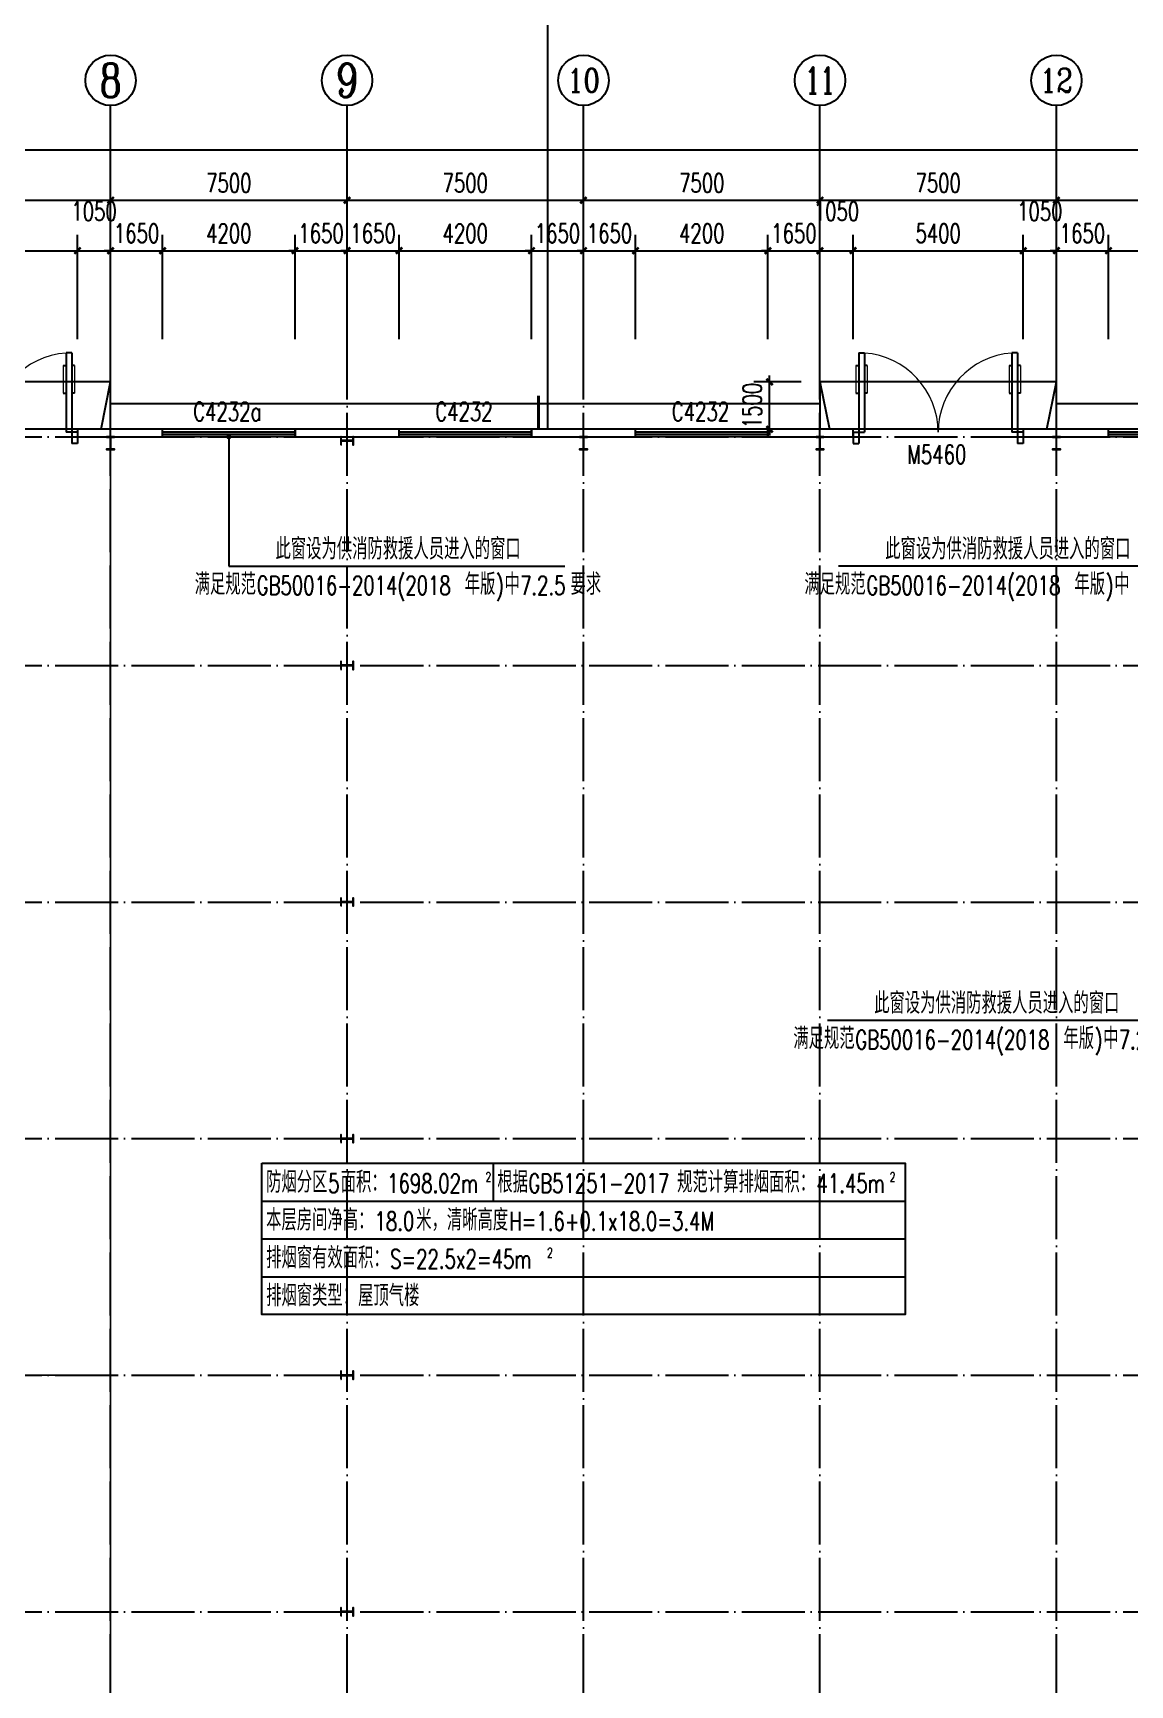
# Model space of a CAD drawing. Extents: x 14095202 to 14511487, y -1430609 to -90420.
# Drawn here: x 14452127 to 14486920, y -247791 to -195420 of the extents above; entities that cross this region are included whole.
import ezdxf
from ezdxf.enums import TextEntityAlignment as Align

# ---------------------------------------------------------------- set-up
doc = ezdxf.new("R2010")
doc.units = 0
doc.header["$LTSCALE"] = 1000
doc.header["$MEASUREMENT"] = 0
doc.linetypes.add('DASH', pattern=[0.35, 0.25, -0.1])
doc.linetypes.add('DOTE', pattern=[2.42, 2, -0.2, 0.02, -0.2])
for name, color, linetype in [('AXIS', 3, 'Continuous'), ('AXIS_TEXT', 7, 'Continuous'), ('COLUMN', 2, 'Continuous'), ('DIM_IDEN', 3, 'Continuous'), ('DIM_LEAD', 3, 'Continuous'), ('DOTE', 1, 'DOTE'), ('PUB_DIM', 3, 'Continuous'), ('PUB_TEXT', 7, 'Continuous'), ('WALL-PARAPET', 6, 'Continuous'), ('WINDOW', 4, 'Continuous'), ('WINDOW_TEXT', 7, 'Continuous')]:
    doc.layers.add(name, color=color, linetype=linetype)
doc.styles.add('_TCH_AXIS', font='COMPLEX', dxfattribs={"bigfont": 'GBCBIG'})
doc.styles.add('_TCH_DIM', font='SIMPLEX', dxfattribs={"bigfont": 'GBCBIG'})
doc.styles.add('_TCH_DIM_T3', font='SIMPLEX', dxfattribs={"width": 0.705882, "bigfont": 'GBCBIG'})
doc.styles.add('_TCH_WINDOW', font='SIMPLEX', dxfattribs={"height": 3.5, "bigfont": 'GBCBIG'})
doc.styles.add('COMPLEX', font='COMPLEX')
doc.dimstyles.new('_TCH_ARCH&&200', dxfattribs={"dimtxt": 595, "dimasz": 200, "dimexe": 500, "dimexo": 600, "dimgap": 252.5, "dimtad": 1, "dimdec": 0, "dimzin": 0, "dimdsep": 46, "dimtxsty": '_TCH_DIM_T3', "dimblk": 'ARCHTICK', "dimcen": 0.09, "dimclrt": 7, "dimazin": 2, "dimtfac": 1, "dimtdec": 0, "dimtix": 1, "dimtmove": 2, "dimatfit": 3, "dimfxl": 0, "dimtolj": 1, "dimtzin": 0, "dimarcsym": 0})

# ---------------------------------------------------------------- blocks, each defined once
blk = doc.blocks.new('A$C797E1D2B')
at = {"layer": 'COLUMN'}
h = blk.add_hatch(color=256, dxfattribs=at)
h.paths.add_polyline_path([(125, 400), (250, 400), (250, 388), (130, 388), (130, 200), (125, 200)])
h.paths.add_polyline_path([(0, 400), (125, 400), (125, 200), (120, 200), (120, 388), (0, 388)])
h.paths.add_polyline_path([(0, 12), (120, 12), (120, 200), (125, 200), (125, 0), (0, 0)])
h.paths.add_polyline_path([(125, 200), (130, 200), (130, 12), (250, 12), (250, 0), (125, 0)])
blk.add_lwpolyline([(250, 0), (250, 12), (130, 12), (130, 388), (250, 388), (250, 400), (0, 400), (0, 388), (120, 388), (120, 12), (0, 12), (0, 0)], close=True, dxfattribs=at)
blk = doc.blocks.new('_AXISO')
blk.add_circle((0, 0), 0.5)
at = {"layer": 'AXIS_TEXT', "style": 'COMPLEX', "width": 1.041667}
blk.add_attdef('A', text='', height=0.56, dxfattribs=at).set_placement((-0.25, -0.28), (0.25, -0.28), align=Align.FIT)
blk = doc.blocks.new('_ArchTick')
at = {"color": 0, "linetype": 'ByBlock', "const_width": 0.4}
blk.add_lwpolyline([(-0.5, -0.5), (0.5, 0.5)], dxfattribs=at)
blk = doc.blocks.new('*D98')
at = {"layer": 'AXIS', "color": 0, "lineweight": -2}
for p, q in [((14401847, -205120), (14401847, -198620)), ((14492327, -205120), (14492327, -198620)), ((14401847, -199120), (14492327, -199120))]:
    blk.add_line(p, q, dxfattribs=at)
at = {"layer": 'Defpoints', "color": 0}
for p in [(14492327, -199120), (14401847, -205720), (14492327, -205720)]:
    blk.add_point(p, dxfattribs=at)
at = {"layer": 'AXIS', "color": 0, "lineweight": -2, "xscale": 200, "yscale": 200, "zscale": 200, "rotation": 180}
blk.add_blockref('_ArchTick', (14401847, -199120), dxfattribs=at)
at = {"layer": 'AXIS', "color": 0, "lineweight": -2, "xscale": 200, "yscale": 200, "zscale": 200}
blk.add_blockref('_ArchTick', (14492327, -199120), dxfattribs=at)
at = {"layer": 'AXIS', "color": 7, "insert": (14447087, -198570), "char_height": 595, "attachment_point": 5, "style": '_TCH_DIM_T3'}
blk.add_mtext('\\A1;90480', dxfattribs=at)
blk = doc.blocks.new('*D108')
at = {"layer": 'AXIS', "color": 0, "lineweight": -2}
for p, q in [((14447087, -205120), (14447087, -200220)), ((14454587, -205120), (14454587, -200220)), ((14447087, -200720), (14454587, -200720))]:
    blk.add_line(p, q, dxfattribs=at)
at = {"layer": 'Defpoints', "color": 0}
for p in [(14454587, -200720), (14447087, -205720), (14454587, -205720)]:
    blk.add_point(p, dxfattribs=at)
at = {"layer": 'AXIS', "color": 0, "lineweight": -2, "xscale": 200, "yscale": 200, "zscale": 200, "rotation": 180}
blk.add_blockref('_ArchTick', (14447087, -200720), dxfattribs=at)
at = {"layer": 'AXIS', "color": 0, "lineweight": -2, "xscale": 200, "yscale": 200, "zscale": 200}
blk.add_blockref('_ArchTick', (14454587, -200720), dxfattribs=at)
at = {"layer": 'AXIS', "color": 7, "insert": (14450837, -200170), "char_height": 595, "attachment_point": 5, "style": '_TCH_DIM_T3'}
blk.add_mtext('\\A1;7500', dxfattribs=at)
blk = doc.blocks.new('*D109')
at = {"layer": 'AXIS', "color": 0, "lineweight": -2}
for p, q in [((14454587, -205120), (14454587, -200220)), ((14462087, -205120), (14462087, -200220)), ((14454587, -200720), (14462087, -200720))]:
    blk.add_line(p, q, dxfattribs=at)
at = {"layer": 'Defpoints', "color": 0}
for p in [(14462087, -200720), (14454587, -205720), (14462087, -205720)]:
    blk.add_point(p, dxfattribs=at)
at = {"layer": 'AXIS', "color": 0, "lineweight": -2, "xscale": 200, "yscale": 200, "zscale": 200, "rotation": 180}
blk.add_blockref('_ArchTick', (14454587, -200720), dxfattribs=at)
at = {"layer": 'AXIS', "color": 0, "lineweight": -2, "xscale": 200, "yscale": 200, "zscale": 200}
blk.add_blockref('_ArchTick', (14462087, -200720), dxfattribs=at)
at = {"layer": 'AXIS', "color": 7, "insert": (14458337, -200170), "char_height": 595, "attachment_point": 5, "style": '_TCH_DIM_T3'}
blk.add_mtext('\\A1;7500', dxfattribs=at)
blk = doc.blocks.new('*D110')
at = {"layer": 'AXIS', "color": 0, "lineweight": -2}
for p, q in [((14462087, -205120), (14462087, -200220)), ((14469587, -205120), (14469587, -200220)), ((14462087, -200720), (14469587, -200720))]:
    blk.add_line(p, q, dxfattribs=at)
at = {"layer": 'Defpoints', "color": 0}
for p in [(14469587, -200720), (14462087, -205720), (14469587, -205720)]:
    blk.add_point(p, dxfattribs=at)
at = {"layer": 'AXIS', "color": 0, "lineweight": -2, "xscale": 200, "yscale": 200, "zscale": 200, "rotation": 180}
blk.add_blockref('_ArchTick', (14462087, -200720), dxfattribs=at)
at = {"layer": 'AXIS', "color": 0, "lineweight": -2, "xscale": 200, "yscale": 200, "zscale": 200}
blk.add_blockref('_ArchTick', (14469587, -200720), dxfattribs=at)
at = {"layer": 'AXIS', "color": 7, "insert": (14465837, -200170), "char_height": 595, "attachment_point": 5, "style": '_TCH_DIM_T3'}
blk.add_mtext('\\A1;7500', dxfattribs=at)
blk = doc.blocks.new('*D111')
at = {"layer": 'AXIS', "color": 0, "lineweight": -2}
for p, q in [((14469587, -205120), (14469587, -200220)), ((14477087, -205120), (14477087, -200220)), ((14469587, -200720), (14477087, -200720))]:
    blk.add_line(p, q, dxfattribs=at)
at = {"layer": 'Defpoints', "color": 0}
for p in [(14477087, -200720), (14469587, -205720), (14477087, -205720)]:
    blk.add_point(p, dxfattribs=at)
at = {"layer": 'AXIS', "color": 0, "lineweight": -2, "xscale": 200, "yscale": 200, "zscale": 200, "rotation": 180}
blk.add_blockref('_ArchTick', (14469587, -200720), dxfattribs=at)
at = {"layer": 'AXIS', "color": 0, "lineweight": -2, "xscale": 200, "yscale": 200, "zscale": 200}
blk.add_blockref('_ArchTick', (14477087, -200720), dxfattribs=at)
at = {"layer": 'AXIS', "color": 7, "insert": (14473337, -200170), "char_height": 595, "attachment_point": 5, "style": '_TCH_DIM_T3'}
blk.add_mtext('\\A1;7500', dxfattribs=at)
blk = doc.blocks.new('*D112')
at = {"layer": 'AXIS', "color": 0, "lineweight": -2}
for p, q in [((14477087, -205120), (14477087, -200220)), ((14484587, -205120), (14484587, -200220)), ((14477087, -200720), (14484587, -200720))]:
    blk.add_line(p, q, dxfattribs=at)
at = {"layer": 'Defpoints', "color": 0}
for p in [(14484587, -200720), (14477087, -205720), (14484587, -205720)]:
    blk.add_point(p, dxfattribs=at)
at = {"layer": 'AXIS', "color": 0, "lineweight": -2, "xscale": 200, "yscale": 200, "zscale": 200, "rotation": 180}
blk.add_blockref('_ArchTick', (14477087, -200720), dxfattribs=at)
at = {"layer": 'AXIS', "color": 0, "lineweight": -2, "xscale": 200, "yscale": 200, "zscale": 200}
blk.add_blockref('_ArchTick', (14484587, -200720), dxfattribs=at)
at = {"layer": 'AXIS', "color": 7, "insert": (14480837, -200170), "char_height": 595, "attachment_point": 5, "style": '_TCH_DIM_T3'}
blk.add_mtext('\\A1;7500', dxfattribs=at)
blk = doc.blocks.new('*D113')
at = {"layer": 'AXIS', "color": 0, "lineweight": -2}
for p, q in [((14484587, -205120), (14484587, -200220)), ((14492087, -205120), (14492087, -200220)), ((14484587, -200720), (14492087, -200720))]:
    blk.add_line(p, q, dxfattribs=at)
at = {"layer": 'Defpoints', "color": 0}
for p in [(14492087, -200720), (14484587, -205720), (14492087, -205720)]:
    blk.add_point(p, dxfattribs=at)
at = {"layer": 'AXIS', "color": 0, "lineweight": -2, "xscale": 200, "yscale": 200, "zscale": 200, "rotation": 180}
blk.add_blockref('_ArchTick', (14484587, -200720), dxfattribs=at)
at = {"layer": 'AXIS', "color": 0, "lineweight": -2, "xscale": 200, "yscale": 200, "zscale": 200}
blk.add_blockref('_ArchTick', (14492087, -200720), dxfattribs=at)
at = {"layer": 'AXIS', "color": 7, "insert": (14488337, -200170), "char_height": 595, "attachment_point": 5, "style": '_TCH_DIM_T3'}
blk.add_mtext('\\A1;7500', dxfattribs=at)
blk = doc.blocks.new('$DorLib2D$00000011')
at = {"lineweight": 13}
for p, q in [((-0.4833, 0.3962), (-0.4833, 0.2346)), ((-0.4167, 0.3962), (-0.4167, 0.2346)), ((0.4167, 0.3962), (0.4167, 0.2346)), ((0.4833, 0.3962), (0.4833, 0.2346))]:
    blk.add_line(p, q, dxfattribs=at)
for p, q in [((-0.4833, 0.3962), (-0.4667, 0.3962)), ((-0.4667, 0.4709), (-0.4667, -0.0625)), ((-0.4667, 0.4709), (-0.4333, 0.4709)), ((-0.4333, 0.4709), (-0.4333, 0.0042)), ((-0.4167, 0.3962), (-0.4333, 0.3962)), ((0.4167, 0.3962), (0.4333, 0.3962)), ((0.4333, 0.4709), (0.4333, 0.0042)), ((0.4667, 0.4709), (0.4333, 0.4709)), ((0.4667, 0.4709), (0.4667, -0.0625)), ((0.4833, 0.3962), (0.4667, 0.3962)), ((-0.4833, 0.2346), (-0.4667, 0.2346)), ((-0.4167, 0.2346), (-0.4333, 0.2346)), ((0.4167, 0.2346), (0.4333, 0.2346)), ((0.4833, 0.2346), (0.4667, 0.2346)), ((-0.5, 0.0042), (-0.4333, 0.0042)), ((-0.5, 0.0042), (-0.5, -0.0625)), ((0.5, 0.0042), (0.4333, 0.0042)), ((0.5, 0.0042), (0.5, -0.0625)), ((-0.5, -0.0625), (-0.4667, -0.0625)), ((0.5, -0.0625), (0.4667, -0.0625))]:
    blk.add_line(p, q)
for centre, start, end in [((-0.4667, 0.0042), 0, 85.90396), ((0.4667, 0.0042), 94.09604, 180)]:
    blk.add_arc(centre, 0.4667, start, end, dxfattribs=at)
blk = doc.blocks.new('$TCHSYS$WIN2D')
for p, q in [((-0.5, 0.5), (0.5, 0.5)), ((-0.5, 0.5), (-0.5, -0.5)), ((0.5, 0.5), (0.5, -0.5)), ((0.5, 0.167), (-0.5, 0.167)), ((0.5, -0.167), (-0.5, -0.167)), ((-0.5, -0.5), (0.5, -0.5))]:
    blk.add_line(p, q)
blk = doc.blocks.new('*D436')
at = {"layer": 'Defpoints', "color": 0}
for p in [(14475487, -206480), (14477087, -206480), (14477087, -207980)]:
    blk.add_point(p, dxfattribs=at)
at = {"layer": 'PUB_DIM', "color": 0, "lineweight": -2}
for p, q in [((14475487, -206480), (14475487, -206280)), ((14476487, -206480), (14474987, -206480)), ((14475487, -207980), (14475487, -206480)), ((14476487, -207980), (14474987, -207980)), ((14475487, -207980), (14475487, -208180))]:
    blk.add_line(p, q, dxfattribs=at)
at = {"layer": 'PUB_DIM', "color": 0, "lineweight": -2, "xscale": 200, "yscale": 200, "zscale": 200}
for p, rotation in [((14475487, -206480), 270), ((14475487, -207980), 90)]:
    blk.add_blockref('_ArchTick', p, dxfattribs=dict(at, rotation=rotation))
at = {"layer": 'PUB_DIM', "color": 7, "insert": (14474937, -207230), "char_height": 595, "attachment_point": 5, "rotation": 90, "style": '_TCH_DIM_T3'}
blk.add_mtext('\\A1;1500', dxfattribs=at)
blk = doc.blocks.new('*D840')
at = {"layer": 'Defpoints', "color": 0}
for p in [(14453537, -202320), (14448137, -205720), (14453537, -205720)]:
    blk.add_point(p, dxfattribs=at)
at = {"layer": 'PUB_DIM', "color": 0, "lineweight": -2}
for p, q in [((14448137, -205120), (14448137, -201820)), ((14453537, -205120), (14453537, -201820)), ((14448137, -202320), (14453537, -202320))]:
    blk.add_line(p, q, dxfattribs=at)
at = {"layer": 'PUB_DIM', "color": 0, "lineweight": -2, "xscale": 200, "yscale": 200, "zscale": 200, "rotation": 180}
blk.add_blockref('_ArchTick', (14448137, -202320), dxfattribs=at)
at = {"layer": 'PUB_DIM', "color": 0, "lineweight": -2, "xscale": 200, "yscale": 200, "zscale": 200}
blk.add_blockref('_ArchTick', (14453537, -202320), dxfattribs=at)
at = {"layer": 'PUB_DIM', "color": 7, "insert": (14450837, -201770), "char_height": 595, "attachment_point": 5, "style": '_TCH_DIM_T3'}
blk.add_mtext('\\A1;5400', dxfattribs=at)
blk = doc.blocks.new('*D841')
at = {"layer": 'Defpoints', "color": 0}
for p in [(14454587, -202320), (14453537, -205720), (14454587, -205720)]:
    blk.add_point(p, dxfattribs=at)
at = {"layer": 'PUB_DIM', "color": 0, "lineweight": -2}
for p, q in [((14453537, -205120), (14453537, -201820)), ((14454587, -205120), (14454587, -201820)), ((14453537, -202320), (14454587, -202320))]:
    blk.add_line(p, q, dxfattribs=at)
at = {"layer": 'PUB_DIM', "color": 0, "lineweight": -2, "xscale": 200, "yscale": 200, "zscale": 200, "rotation": 180}
blk.add_blockref('_ArchTick', (14453537, -202320), dxfattribs=at)
at = {"layer": 'PUB_DIM', "color": 0, "lineweight": -2, "xscale": 200, "yscale": 200, "zscale": 200}
blk.add_blockref('_ArchTick', (14454587, -202320), dxfattribs=at)
at = {"layer": 'PUB_DIM', "color": 7, "insert": (14454062, -201070), "char_height": 595, "attachment_point": 5, "style": '_TCH_DIM_T3'}
blk.add_mtext('\\A1;1050', dxfattribs=at)
blk = doc.blocks.new('*D842')
at = {"layer": 'Defpoints', "color": 0}
for p in [(14456237, -202320), (14454587, -205720), (14456237, -205720)]:
    blk.add_point(p, dxfattribs=at)
at = {"layer": 'PUB_DIM', "color": 0, "lineweight": -2}
for p, q in [((14454587, -205120), (14454587, -201820)), ((14456237, -205120), (14456237, -201820)), ((14454587, -202320), (14454387, -202320)), ((14454587, -202320), (14456237, -202320)), ((14456237, -202320), (14456437, -202320))]:
    blk.add_line(p, q, dxfattribs=at)
at = {"layer": 'PUB_DIM', "color": 0, "lineweight": -2, "xscale": 200, "yscale": 200, "zscale": 200}
blk.add_blockref('_ArchTick', (14454587, -202320), dxfattribs=at)
at = {"layer": 'PUB_DIM', "color": 0, "lineweight": -2, "xscale": 200, "yscale": 200, "zscale": 200, "rotation": 180}
blk.add_blockref('_ArchTick', (14456237, -202320), dxfattribs=at)
at = {"layer": 'PUB_DIM', "color": 7, "insert": (14455412, -201770), "char_height": 595, "attachment_point": 5, "style": '_TCH_DIM_T3'}
blk.add_mtext('\\A1;1650', dxfattribs=at)
blk = doc.blocks.new('*D843')
at = {"layer": 'Defpoints', "color": 0}
for p in [(14460437, -202320), (14456237, -205720), (14460437, -205720)]:
    blk.add_point(p, dxfattribs=at)
at = {"layer": 'PUB_DIM', "color": 0, "lineweight": -2}
for p, q in [((14456237, -205120), (14456237, -201820)), ((14460437, -205120), (14460437, -201820)), ((14456237, -202320), (14460437, -202320))]:
    blk.add_line(p, q, dxfattribs=at)
at = {"layer": 'PUB_DIM', "color": 0, "lineweight": -2, "xscale": 200, "yscale": 200, "zscale": 200, "rotation": 180}
blk.add_blockref('_ArchTick', (14456237, -202320), dxfattribs=at)
at = {"layer": 'PUB_DIM', "color": 0, "lineweight": -2, "xscale": 200, "yscale": 200, "zscale": 200}
blk.add_blockref('_ArchTick', (14460437, -202320), dxfattribs=at)
at = {"layer": 'PUB_DIM', "color": 7, "insert": (14458337, -201770), "char_height": 595, "attachment_point": 5, "style": '_TCH_DIM_T3'}
blk.add_mtext('\\A1;4200', dxfattribs=at)
blk = doc.blocks.new('*D844')
at = {"layer": 'Defpoints', "color": 0}
for p in [(14462087, -202320), (14460437, -205720), (14462087, -205720)]:
    blk.add_point(p, dxfattribs=at)
at = {"layer": 'PUB_DIM', "color": 0, "lineweight": -2}
for p, q in [((14460437, -205120), (14460437, -201820)), ((14462087, -205120), (14462087, -201820)), ((14460437, -202320), (14460237, -202320)), ((14460437, -202320), (14462087, -202320)), ((14462087, -202320), (14462287, -202320))]:
    blk.add_line(p, q, dxfattribs=at)
at = {"layer": 'PUB_DIM', "color": 0, "lineweight": -2, "xscale": 200, "yscale": 200, "zscale": 200}
blk.add_blockref('_ArchTick', (14460437, -202320), dxfattribs=at)
at = {"layer": 'PUB_DIM', "color": 0, "lineweight": -2, "xscale": 200, "yscale": 200, "zscale": 200, "rotation": 180}
blk.add_blockref('_ArchTick', (14462087, -202320), dxfattribs=at)
at = {"layer": 'PUB_DIM', "color": 7, "insert": (14461262, -201770), "char_height": 595, "attachment_point": 5, "style": '_TCH_DIM_T3'}
blk.add_mtext('\\A1;1650', dxfattribs=at)
blk = doc.blocks.new('*D845')
at = {"layer": 'Defpoints', "color": 0}
for p in [(14463737, -202320), (14462087, -205720), (14463737, -205720)]:
    blk.add_point(p, dxfattribs=at)
at = {"layer": 'PUB_DIM', "color": 0, "lineweight": -2}
for p, q in [((14462087, -205120), (14462087, -201820)), ((14463737, -205120), (14463737, -201820)), ((14462087, -202320), (14461887, -202320)), ((14462087, -202320), (14463737, -202320)), ((14463737, -202320), (14463937, -202320))]:
    blk.add_line(p, q, dxfattribs=at)
at = {"layer": 'PUB_DIM', "color": 0, "lineweight": -2, "xscale": 200, "yscale": 200, "zscale": 200}
blk.add_blockref('_ArchTick', (14462087, -202320), dxfattribs=at)
at = {"layer": 'PUB_DIM', "color": 0, "lineweight": -2, "xscale": 200, "yscale": 200, "zscale": 200, "rotation": 180}
blk.add_blockref('_ArchTick', (14463737, -202320), dxfattribs=at)
at = {"layer": 'PUB_DIM', "color": 7, "insert": (14462912, -201770), "char_height": 595, "attachment_point": 5, "style": '_TCH_DIM_T3'}
blk.add_mtext('\\A1;1650', dxfattribs=at)
blk = doc.blocks.new('*D846')
at = {"layer": 'Defpoints', "color": 0}
for p in [(14467937, -202320), (14463737, -205720), (14467937, -205720)]:
    blk.add_point(p, dxfattribs=at)
at = {"layer": 'PUB_DIM', "color": 0, "lineweight": -2}
for p, q in [((14463737, -205120), (14463737, -201820)), ((14467937, -205120), (14467937, -201820)), ((14463737, -202320), (14467937, -202320))]:
    blk.add_line(p, q, dxfattribs=at)
at = {"layer": 'PUB_DIM', "color": 0, "lineweight": -2, "xscale": 200, "yscale": 200, "zscale": 200, "rotation": 180}
blk.add_blockref('_ArchTick', (14463737, -202320), dxfattribs=at)
at = {"layer": 'PUB_DIM', "color": 0, "lineweight": -2, "xscale": 200, "yscale": 200, "zscale": 200}
blk.add_blockref('_ArchTick', (14467937, -202320), dxfattribs=at)
at = {"layer": 'PUB_DIM', "color": 7, "insert": (14465837, -201770), "char_height": 595, "attachment_point": 5, "style": '_TCH_DIM_T3'}
blk.add_mtext('\\A1;4200', dxfattribs=at)
blk = doc.blocks.new('*D847')
at = {"layer": 'Defpoints', "color": 0}
for p in [(14469587, -202320), (14467937, -205720), (14469587, -205720)]:
    blk.add_point(p, dxfattribs=at)
at = {"layer": 'PUB_DIM', "color": 0, "lineweight": -2}
for p, q in [((14467937, -205120), (14467937, -201820)), ((14469587, -205120), (14469587, -201820)), ((14467937, -202320), (14467737, -202320)), ((14467937, -202320), (14469587, -202320)), ((14469587, -202320), (14469787, -202320))]:
    blk.add_line(p, q, dxfattribs=at)
at = {"layer": 'PUB_DIM', "color": 0, "lineweight": -2, "xscale": 200, "yscale": 200, "zscale": 200}
blk.add_blockref('_ArchTick', (14467937, -202320), dxfattribs=at)
at = {"layer": 'PUB_DIM', "color": 0, "lineweight": -2, "xscale": 200, "yscale": 200, "zscale": 200, "rotation": 180}
blk.add_blockref('_ArchTick', (14469587, -202320), dxfattribs=at)
at = {"layer": 'PUB_DIM', "color": 7, "insert": (14468762, -201770), "char_height": 595, "attachment_point": 5, "style": '_TCH_DIM_T3'}
blk.add_mtext('\\A1;1650', dxfattribs=at)
blk = doc.blocks.new('*D848')
at = {"layer": 'Defpoints', "color": 0}
for p in [(14471237, -202320), (14469587, -205720), (14471237, -205720)]:
    blk.add_point(p, dxfattribs=at)
at = {"layer": 'PUB_DIM', "color": 0, "lineweight": -2}
for p, q in [((14469587, -205120), (14469587, -201820)), ((14471237, -205120), (14471237, -201820)), ((14469587, -202320), (14469387, -202320)), ((14469587, -202320), (14471237, -202320)), ((14471237, -202320), (14471437, -202320))]:
    blk.add_line(p, q, dxfattribs=at)
at = {"layer": 'PUB_DIM', "color": 0, "lineweight": -2, "xscale": 200, "yscale": 200, "zscale": 200}
blk.add_blockref('_ArchTick', (14469587, -202320), dxfattribs=at)
at = {"layer": 'PUB_DIM', "color": 0, "lineweight": -2, "xscale": 200, "yscale": 200, "zscale": 200, "rotation": 180}
blk.add_blockref('_ArchTick', (14471237, -202320), dxfattribs=at)
at = {"layer": 'PUB_DIM', "color": 7, "insert": (14470412, -201770), "char_height": 595, "attachment_point": 5, "style": '_TCH_DIM_T3'}
blk.add_mtext('\\A1;1650', dxfattribs=at)
blk = doc.blocks.new('*D849')
at = {"layer": 'Defpoints', "color": 0}
for p in [(14475437, -202320), (14471237, -205720), (14475437, -205720)]:
    blk.add_point(p, dxfattribs=at)
at = {"layer": 'PUB_DIM', "color": 0, "lineweight": -2}
for p, q in [((14471237, -205120), (14471237, -201820)), ((14475437, -205120), (14475437, -201820)), ((14471237, -202320), (14475437, -202320))]:
    blk.add_line(p, q, dxfattribs=at)
at = {"layer": 'PUB_DIM', "color": 0, "lineweight": -2, "xscale": 200, "yscale": 200, "zscale": 200, "rotation": 180}
blk.add_blockref('_ArchTick', (14471237, -202320), dxfattribs=at)
at = {"layer": 'PUB_DIM', "color": 0, "lineweight": -2, "xscale": 200, "yscale": 200, "zscale": 200}
blk.add_blockref('_ArchTick', (14475437, -202320), dxfattribs=at)
at = {"layer": 'PUB_DIM', "color": 7, "insert": (14473337, -201770), "char_height": 595, "attachment_point": 5, "style": '_TCH_DIM_T3'}
blk.add_mtext('\\A1;4200', dxfattribs=at)
blk = doc.blocks.new('*D850')
at = {"layer": 'Defpoints', "color": 0}
for p in [(14477087, -202320), (14475437, -205720), (14477087, -205720)]:
    blk.add_point(p, dxfattribs=at)
at = {"layer": 'PUB_DIM', "color": 0, "lineweight": -2}
for p, q in [((14475437, -205120), (14475437, -201820)), ((14477087, -205120), (14477087, -201820)), ((14475437, -202320), (14475237, -202320)), ((14475437, -202320), (14477087, -202320)), ((14477087, -202320), (14477287, -202320))]:
    blk.add_line(p, q, dxfattribs=at)
at = {"layer": 'PUB_DIM', "color": 0, "lineweight": -2, "xscale": 200, "yscale": 200, "zscale": 200}
blk.add_blockref('_ArchTick', (14475437, -202320), dxfattribs=at)
at = {"layer": 'PUB_DIM', "color": 0, "lineweight": -2, "xscale": 200, "yscale": 200, "zscale": 200, "rotation": 180}
blk.add_blockref('_ArchTick', (14477087, -202320), dxfattribs=at)
at = {"layer": 'PUB_DIM', "color": 7, "insert": (14476262, -201770), "char_height": 595, "attachment_point": 5, "style": '_TCH_DIM_T3'}
blk.add_mtext('\\A1;1650', dxfattribs=at)
blk = doc.blocks.new('*D851')
at = {"layer": 'Defpoints', "color": 0}
for p in [(14478137, -202320), (14477087, -205720), (14478137, -205720)]:
    blk.add_point(p, dxfattribs=at)
at = {"layer": 'PUB_DIM', "color": 0, "lineweight": -2}
for p, q in [((14477087, -205120), (14477087, -201820)), ((14478137, -205120), (14478137, -201820)), ((14477087, -202320), (14478137, -202320))]:
    blk.add_line(p, q, dxfattribs=at)
at = {"layer": 'PUB_DIM', "color": 0, "lineweight": -2, "xscale": 200, "yscale": 200, "zscale": 200, "rotation": 180}
blk.add_blockref('_ArchTick', (14477087, -202320), dxfattribs=at)
at = {"layer": 'PUB_DIM', "color": 0, "lineweight": -2, "xscale": 200, "yscale": 200, "zscale": 200}
blk.add_blockref('_ArchTick', (14478137, -202320), dxfattribs=at)
at = {"layer": 'PUB_DIM', "color": 7, "insert": (14477612, -201070), "char_height": 595, "attachment_point": 5, "style": '_TCH_DIM_T3'}
blk.add_mtext('\\A1;1050', dxfattribs=at)
blk = doc.blocks.new('*D852')
at = {"layer": 'Defpoints', "color": 0}
for p in [(14483537, -202320), (14478137, -205720), (14483537, -205720)]:
    blk.add_point(p, dxfattribs=at)
at = {"layer": 'PUB_DIM', "color": 0, "lineweight": -2}
for p, q in [((14478137, -205120), (14478137, -201820)), ((14483537, -205120), (14483537, -201820)), ((14478137, -202320), (14483537, -202320))]:
    blk.add_line(p, q, dxfattribs=at)
at = {"layer": 'PUB_DIM', "color": 0, "lineweight": -2, "xscale": 200, "yscale": 200, "zscale": 200, "rotation": 180}
blk.add_blockref('_ArchTick', (14478137, -202320), dxfattribs=at)
at = {"layer": 'PUB_DIM', "color": 0, "lineweight": -2, "xscale": 200, "yscale": 200, "zscale": 200}
blk.add_blockref('_ArchTick', (14483537, -202320), dxfattribs=at)
at = {"layer": 'PUB_DIM', "color": 7, "insert": (14480837, -201770), "char_height": 595, "attachment_point": 5, "style": '_TCH_DIM_T3'}
blk.add_mtext('\\A1;5400', dxfattribs=at)
blk = doc.blocks.new('*D853')
at = {"layer": 'Defpoints', "color": 0}
for p in [(14484587, -202320), (14483537, -205720), (14484587, -205720)]:
    blk.add_point(p, dxfattribs=at)
at = {"layer": 'PUB_DIM', "color": 0, "lineweight": -2}
for p, q in [((14483537, -205120), (14483537, -201820)), ((14484587, -205120), (14484587, -201820)), ((14483537, -202320), (14484587, -202320))]:
    blk.add_line(p, q, dxfattribs=at)
at = {"layer": 'PUB_DIM', "color": 0, "lineweight": -2, "xscale": 200, "yscale": 200, "zscale": 200, "rotation": 180}
blk.add_blockref('_ArchTick', (14483537, -202320), dxfattribs=at)
at = {"layer": 'PUB_DIM', "color": 0, "lineweight": -2, "xscale": 200, "yscale": 200, "zscale": 200}
blk.add_blockref('_ArchTick', (14484587, -202320), dxfattribs=at)
at = {"layer": 'PUB_DIM', "color": 7, "insert": (14484062, -201070), "char_height": 595, "attachment_point": 5, "style": '_TCH_DIM_T3'}
blk.add_mtext('\\A1;1050', dxfattribs=at)
blk = doc.blocks.new('*D854')
at = {"layer": 'Defpoints', "color": 0}
for p in [(14486237, -202320), (14484587, -205720), (14486237, -205720)]:
    blk.add_point(p, dxfattribs=at)
at = {"layer": 'PUB_DIM', "color": 0, "lineweight": -2}
for p, q in [((14484587, -205120), (14484587, -201820)), ((14486237, -205120), (14486237, -201820)), ((14484587, -202320), (14484387, -202320)), ((14484587, -202320), (14486237, -202320)), ((14486237, -202320), (14486437, -202320))]:
    blk.add_line(p, q, dxfattribs=at)
at = {"layer": 'PUB_DIM', "color": 0, "lineweight": -2, "xscale": 200, "yscale": 200, "zscale": 200}
blk.add_blockref('_ArchTick', (14484587, -202320), dxfattribs=at)
at = {"layer": 'PUB_DIM', "color": 0, "lineweight": -2, "xscale": 200, "yscale": 200, "zscale": 200, "rotation": 180}
blk.add_blockref('_ArchTick', (14486237, -202320), dxfattribs=at)
at = {"layer": 'PUB_DIM', "color": 7, "insert": (14485412, -201770), "char_height": 595, "attachment_point": 5, "style": '_TCH_DIM_T3'}
blk.add_mtext('\\A1;1650', dxfattribs=at)
blk = doc.blocks.new('*D855')
at = {"layer": 'Defpoints', "color": 0}
for p in [(14490437, -202320), (14486237, -205720), (14490437, -205720)]:
    blk.add_point(p, dxfattribs=at)
at = {"layer": 'PUB_DIM', "color": 0, "lineweight": -2}
for p, q in [((14486237, -205120), (14486237, -201820)), ((14490437, -205120), (14490437, -201820)), ((14486237, -202320), (14490437, -202320))]:
    blk.add_line(p, q, dxfattribs=at)
at = {"layer": 'PUB_DIM', "color": 0, "lineweight": -2, "xscale": 200, "yscale": 200, "zscale": 200, "rotation": 180}
blk.add_blockref('_ArchTick', (14486237, -202320), dxfattribs=at)
at = {"layer": 'PUB_DIM', "color": 0, "lineweight": -2, "xscale": 200, "yscale": 200, "zscale": 200}
blk.add_blockref('_ArchTick', (14490437, -202320), dxfattribs=at)
at = {"layer": 'PUB_DIM', "color": 7, "insert": (14488337, -201770), "char_height": 595, "attachment_point": 5, "style": '_TCH_DIM_T3'}
blk.add_mtext('\\A1;4200', dxfattribs=at)

msp = doc.modelspace()

# ---------------------------------------------------------------- linework, layer by layer
at = {"ltscale": 0.5}
for p, q in [((14454286.9, -207980.3), (14454586.9, -206480.3)), ((14477086.9, -206480.3), (14477386.9, -207980.3)), ((14484286.9, -207980.3), (14484586.9, -206480.3))]:
    msp.add_line(p, q, dxfattribs=at)
for p, q in [((14466720.2, -231251.2), (14466720.2, -232451.2)), ((14459386.9, -232451.2), (14479786.9, -232451.2)), ((14459386.9, -233651.2), (14479786.9, -233651.2)), ((14459386.9, -234851.2), (14479786.9, -234851.2))]:
    msp.add_line(p, q)
for points in [[(14454586.9, -207980.3), (14454586.9, -206480.3), (14447086.9, -206480.3), (14447086.9, -207980.3)], [(14484586.9, -207980.3), (14484586.9, -206480.3), (14477086.9, -206480.3), (14477086.9, -207980.3)], [(14477086.9, -207180.3), (14454586.9, -207180.3)], [(14493126.9, -230470.3), (14493126.9, -207180.3), (14484586.9, -207180.3)]]:
    msp.add_lwpolyline(points, dxfattribs=at)
at = {"linetype": 'DASH', "ltscale": 5, "const_width": 50}
for points in [[(14454586.9, -208620.3), (14454586.9, -335220.3)], [(14454586.9, -237970.3), (14402486.9, -237970.3)]]:
    msp.add_lwpolyline(points, dxfattribs=at)
msp.add_lwpolyline([(14459386.9, -231251.2), (14479786.9, -231251.2), (14479786.9, -236051.2), (14459386.9, -236051.2)], close=True)
at = {"layer": 'AXIS'}
for p, q in [((14454586.9, -205720.3), (14454586.9, -197720.3)), ((14462086.9, -205720.3), (14462086.9, -197720.3)), ((14469586.9, -205720.3), (14469586.9, -197720.3)), ((14477086.9, -205720.3), (14477086.9, -197720.3)), ((14484586.9, -205720.3), (14484586.9, -197720.3))]:
    msp.add_line(p, q, dxfattribs=at)
at = {"layer": 'DIM_IDEN'}
msp.add_line((14468460.4, -207980.3), (14468460.4, -194120.3), dxfattribs=at)
at = {"layer": 'DIM_IDEN', "const_width": 100}
msp.add_lwpolyline([(14468160.4, -207980.3), (14468160.4, -206913.7)], dxfattribs=at)
at = {"layer": 'DIM_LEAD'}
for p, q in [((14458336.9, -208220.3), (14458336.9, -212320.3)), ((14458336.9, -212320.3), (14468998.6, -212320.3)), ((14488336.9, -212320.3), (14477675.1, -212320.3)), ((14487986.9, -226720.3), (14477325.1, -226720.3))]:
    msp.add_line(p, q, dxfattribs=at)
at = {"layer": 'DIM_LEAD', "const_width": 80}
msp.add_lwpolyline([(14458336.9, -208180.3, 1), (14458336.9, -208260.3, 1)], format="xyb", close=True, dxfattribs=at)
at = {"layer": 'DOTE'}
for p, q in [((14454586.9, -337720.3), (14454586.9, -205720.3)), ((14462086.9, -337720.3), (14462086.9, -205720.3)), ((14469586.9, -337720.3), (14469586.9, -205720.3)), ((14477086.9, -337720.3), (14477086.9, -205720.3)), ((14484586.9, -337720.3), (14484586.9, -205720.3)), ((14399586.9, -208220.3), (14494586.9, -208220.3)), ((14399586.9, -215470.3), (14494586.9, -215470.3)), ((14399586.9, -222970.3), (14494586.9, -222970.3)), ((14399586.9, -230470.3), (14494586.9, -230470.3)), ((14399586.9, -237970.3), (14494586.9, -237970.3)), ((14399586.9, -245470.3), (14494586.9, -245470.3))]:
    msp.add_line(p, q, dxfattribs=at)
at = {"layer": 'WALL-PARAPET'}
for p, q in [((14456236.9, -207980.3), (14453536.9, -207980.3)), ((14453536.9, -207980.3), (14453536.9, -208220.3)), ((14453536.9, -208220.3), (14456236.9, -208220.3)), ((14456236.9, -208220.3), (14456236.9, -207980.3)), ((14463736.9, -207980.3), (14460436.9, -207980.3)), ((14460436.9, -207980.3), (14460436.9, -208220.3)), ((14460436.9, -208220.3), (14463736.9, -208220.3)), ((14463736.9, -208220.3), (14463736.9, -207980.3)), ((14471236.9, -207980.3), (14467936.9, -207980.3)), ((14467936.9, -207980.3), (14467936.9, -208220.3)), ((14467936.9, -208220.3), (14471236.9, -208220.3)), ((14471236.9, -208220.3), (14471236.9, -207980.3)), ((14478136.9, -207980.3), (14475436.9, -207980.3)), ((14475436.9, -207980.3), (14475436.9, -208220.3)), ((14475436.9, -208220.3), (14478136.9, -208220.3)), ((14478136.9, -208220.3), (14478136.9, -207980.3)), ((14486236.9, -207980.3), (14483536.9, -207980.3)), ((14483536.9, -207980.3), (14483536.9, -208220.3)), ((14483536.9, -208220.3), (14486236.9, -208220.3)), ((14486236.9, -208220.3), (14486236.9, -207980.3))]:
    msp.add_line(p, q, dxfattribs=at)
at = {"layer": 'WINDOW'}
for p, q in [((14453536.9, -207980.3), (14448136.9, -207980.3)), ((14483536.9, -207980.3), (14478136.9, -207980.3))]:
    msp.add_line(p, q, dxfattribs=at)

# ---------------------------------------------------------------- block references
for p, rotation in [((14454711.9, -208220.3), 180), ((14461886.9, -208220.3), 270), ((14469711.9, -208220.3), 180), ((14477211.9, -208220.3), 180), ((14484711.9, -208220.3), 180), ((14461886.9, -215345.3), 270), ((14461886.9, -222845.3), 270), ((14461886.9, -230345.3), 270), ((14461886.9, -237845.3), 270), ((14461886.9, -245345.3), 270)]:
    msp.add_blockref('A$C797E1D2B', p, dxfattribs=dict(rotation=rotation))
at = {"layer": 'AXIS'}
ref = msp.add_blockref('_AXISO', (14454586.9, -196920.3), dxfattribs=dict(at, xscale=1600, yscale=1600, zscale=1600))
ref.add_attrib('A', '8', dxfattribs={"layer": 'AXIS_TEXT', "ltscale": 0.5, "height": 1065, "style": '_TCH_AXIS'}).set_placement((14454231.8, -197452.9), (14454941.9, -197452.9), align=Align.FIT)
ref = msp.add_blockref('_AXISO', (14462086.9, -196920.3), dxfattribs=dict(at, xscale=1600, yscale=1600, zscale=1600))
ref.add_attrib('A', '9', dxfattribs={"layer": 'AXIS_TEXT', "ltscale": 0.5, "height": 1065, "style": '_TCH_AXIS'}).set_placement((14461731.8, -197452.9), (14462441.9, -197452.9), align=Align.FIT)
ref = msp.add_blockref('_AXISO', (14469586.9, -196920.3), dxfattribs=dict(at, xscale=1600, yscale=1600, zscale=1600))
ref.add_attrib('A', '10', dxfattribs={"layer": 'AXIS_TEXT', "ltscale": 0.5, "height": 750.73, "style": '_TCH_AXIS'}).set_placement((14469068.5, -197295.7), (14470105.2, -197295.7), align=Align.FIT)
ref = msp.add_blockref('_AXISO', (14477086.9, -196920.3), dxfattribs=dict(at, xscale=1600, yscale=1600, zscale=1600))
ref.add_attrib('A', '11', dxfattribs={"layer": 'AXIS_TEXT', "ltscale": 0.5, "height": 842.89, "style": '_TCH_AXIS'}).set_placement((14476605.2, -197341.8), (14477568.5, -197341.8), align=Align.FIT)
ref = msp.add_blockref('_AXISO', (14484586.9, -196920.3), dxfattribs=dict(at, xscale=1600, yscale=1600, zscale=1600))
ref.add_attrib('A', '12', dxfattribs={"layer": 'AXIS_TEXT', "ltscale": 0.5, "height": 750.73, "style": '_TCH_AXIS'}).set_placement((14484068.5, -197295.7), (14485105.2, -197295.7), align=Align.FIT)
at = {"layer": 'WINDOW'}
ref = msp.add_blockref('$DorLib2D$00000011', (14450836.9, -208100.3), dxfattribs=dict(at, xscale=-5400, yscale=-5400, zscale=-5400, rotation=180))
ref.add_attrib('A', 'M5460', (14449856.9, -209077.6), dxfattribs={"layer": 'WINDOW_TEXT', "ltscale": 0.5, "height": 595, "style": '_TCH_WINDOW', "width": 0.705882})
ref = msp.add_blockref('$DorLib2D$00000011', (14480836.9, -208100.3), dxfattribs=dict(at, xscale=-5400, yscale=-5400, zscale=-5400, rotation=180))
ref.add_attrib('A', 'M5460', (14479856.9, -209077.6), dxfattribs={"layer": 'WINDOW_TEXT', "ltscale": 0.5, "height": 595, "style": '_TCH_WINDOW', "width": 0.705882})
ref = msp.add_blockref('$TCHSYS$WIN2D', (14458336.9, -208100.3), dxfattribs=dict(at, xscale=4200, yscale=240, zscale=4200, rotation=180))
ref.add_attrib('A', 'C4232a', (14457206.9, -207718.1), dxfattribs={"layer": 'WINDOW_TEXT', "ltscale": 0.5, "height": 595, "style": '_TCH_WINDOW', "width": 0.705882})
ref = msp.add_blockref('$TCHSYS$WIN2D', (14465836.9, -208100.3), dxfattribs=dict(at, xscale=4200, yscale=240, zscale=4200, rotation=180))
ref.add_attrib('A', 'C4232', (14464886.9, -207718.1), dxfattribs={"layer": 'WINDOW_TEXT', "ltscale": 0.5, "height": 595, "style": '_TCH_WINDOW', "width": 0.705882})
ref = msp.add_blockref('$TCHSYS$WIN2D', (14473336.9, -208100.3), dxfattribs=dict(at, xscale=4200, yscale=240, zscale=4200, rotation=180))
ref.add_attrib('A', 'C4232', (14472386.9, -207718.1), dxfattribs={"layer": 'WINDOW_TEXT', "ltscale": 0.5, "height": 595, "style": '_TCH_WINDOW', "width": 0.705882})
ref = msp.add_blockref('$TCHSYS$WIN2D', (14488336.9, -208100.3), dxfattribs=dict(at, xscale=4200, yscale=240, zscale=4200, rotation=180))
ref.add_attrib('A', 'C4232a', (14487206.9, -207718.1), dxfattribs={"layer": 'WINDOW_TEXT', "ltscale": 0.5, "height": 595, "style": '_TCH_WINDOW', "width": 0.705882})

# ---------------------------------------------------------------- texts
at = {"layer": 'PUB_TEXT', "style": '_TCH_DIM'}
for s, height, p in [('此窗设为供消防救援人员进入的窗口', 675.177, (14459817.7, -212110.3)), ('此窗设为供消防救援人员进入的窗口', 675.177, (14479156, -212110.3)), ('满足规范', 675.18, (14457253.3, -213230.3)), ('年版', 675.18, (14465819.2, -213230.3)), ('中', 675.2, (14467082.2, -213230.3)), ('要求', 675.18, (14469173.7, -213230.3)), ('满足规范', 675.18, (14476591.5, -213230.3)), ('年版', 675.18, (14485157.5, -213230.3)), ('中', 675.2, (14486420.4, -213230.3)), ('此窗设为供消防救援人员进入的窗口', 675.177, (14478806, -226510.3)), ('满足规范', 675.18, (14476241.5, -227630.3)), ('年版', 675.18, (14484807.5, -227630.3)), ('中', 675.2, (14486070.4, -227630.3)), ('防烟分区', 675.18, (14459520.2, -232184.5)), ('面积：', 675.18, (14461886.1, -232184.5)), ('根据', 675.18, (14466853.5, -232184.5)), ('规范计算排烟面积：', 675.18, (14472556.5, -232184.5)), ('本层房间净高：', 675.18, (14459520.2, -233384.5)), ('米，清晰高度', 675.18, (14464280.6, -233384.5)), ('排烟窗有效面积：', 675.18, (14459520.2, -234584.5)), ('排烟窗类型：屋顶气楼', 675.18, (14459520.2, -235784.5))]:
    msp.add_text(s, height=height, dxfattribs=at).set_placement(p)
at = {"layer": 'PUB_TEXT', "style": '_TCH_DIM', "width": 0.705882}
for s, height, p in [('GB50016-2014(2018', 595, (14459219.2, -213230.3)), (')', 595, (14466802.2, -213230.3)), ('GB50016-2014(2018', 595, (14478557.5, -213230.3)), (')', 595, (14486140.4, -213230.3)), ('7.2.5', 595, (14467573.7, -213230.3)), ('GB50016-2014(2018', 595, (14478207.5, -227630.3)), (')', 595, (14485790.4, -227630.3)), ('7.2.5', 595, (14486561.9, -227630.3)), ('5', 595, (14461486.1, -232184.5)), ('1698.02m', 595, (14463360.6, -232184.5)), ('2', 297.5, (14466480.6, -231834.5)), ('GB51251-2017', 595, (14467836.5, -232184.5)), ('41.45m', 595, (14476979.9, -232184.5)), ('2', 297.5, (14479299.9, -231834.5)), ('18.0', 595, (14462960.6, -233384.5)), ('H=1.6+0.1x18.0=3.4M', 595, (14467229.5, -233384.5)), ('S=22.5x2=45m', 595, (14463452.1, -234584.5)), ('2', 297.5, (14468432.1, -234234.5))]:
    msp.add_text(s, height=height, dxfattribs=at).set_placement(p)

# ---------------------------------------------------------------- dimensions: what is measured, and where the dimension line sits
at = {"layer": 'AXIS'}
for p1, p2, distance, text, picture, middle in [((14401846.9, -205720.3), (14492326.9, -205720.3), 6600, '90480', '*D98', (14447086.9, -198570.3)), ((14447086.9, -205720.3), (14454586.9, -205720.3), 5000, '7500', '*D108', (14450836.9, -200170.3)), ((14454586.9, -205720.3), (14462086.9, -205720.3), 5000, '7500', '*D109', (14458336.9, -200170.3)), ((14462086.9, -205720.3), (14469586.9, -205720.3), 5000, '7500', '*D110', (14465836.9, -200170.3)), ((14469586.9, -205720.3), (14477086.9, -205720.3), 5000, '7500', '*D111', (14473336.9, -200170.3)), ((14477086.9, -205720.3), (14484586.9, -205720.3), 5000, '7500', '*D112', (14480836.9, -200170.3)), ((14484586.9, -205720.3), (14492086.9, -205720.3), 5000, '7500', '*D113', (14488336.9, -200170.3))]:
    dim = msp.add_aligned_dim(p1=p1, p2=p2, distance=distance, text=text, dimstyle='_TCH_ARCH&&200', dxfattribs=at)
    dim.commit()
    dim.dimension.update_dxf_attribs({"geometry": picture, "text_midpoint": middle})
at = {"layer": 'PUB_DIM'}
for base, p1, p2, picture, middle in [((14454586.9, -202320.3), (14453536.9, -205720.3), (14454586.9, -205720.3), '*D841', (14454061.9, -201070.3)), ((14478136.9, -202320.3), (14477086.9, -205720.3), (14478136.9, -205720.3), '*D851', (14477611.9, -201070.3)), ((14484586.9, -202320.3), (14483536.9, -205720.3), (14484586.9, -205720.3), '*D853', (14484061.9, -201070.3))]:
    dim = msp.add_linear_dim(base=base, p1=p1, p2=p2, angle=0, text='1050', dimstyle='_TCH_ARCH&&200', dxfattribs=at)
    dim.commit()
    dim.dimension.update_dxf_attribs({"geometry": picture, "text_midpoint": middle, "dimtype": 161})
for p1, p2, distance, text, picture, middle in [((14448136.9, -205720.3), (14453536.9, -205720.3), 3400, '5400', '*D840', (14450836.9, -201770.3)), ((14454586.9, -205720.3), (14456236.9, -205720.3), 3400, '1650', '*D842', (14455411.9, -201770.3)), ((14456236.9, -205720.3), (14460436.9, -205720.3), 3400, '4200', '*D843', (14458336.9, -201770.3)), ((14460436.9, -205720.3), (14462086.9, -205720.3), 3400, '1650', '*D844', (14461261.9, -201770.3)), ((14462086.9, -205720.3), (14463736.9, -205720.3), 3400, '1650', '*D845', (14462911.9, -201770.3)), ((14463736.9, -205720.3), (14467936.9, -205720.3), 3400, '4200', '*D846', (14465836.9, -201770.3)), ((14467936.9, -205720.3), (14469586.9, -205720.3), 3400, '1650', '*D847', (14468761.9, -201770.3)), ((14469586.9, -205720.3), (14471236.9, -205720.3), 3400, '1650', '*D848', (14470411.9, -201770.3)), ((14471236.9, -205720.3), (14475436.9, -205720.3), 3400, '4200', '*D849', (14473336.9, -201770.3)), ((14475436.9, -205720.3), (14477086.9, -205720.3), 3400, '1650', '*D850', (14476261.9, -201770.3)), ((14478136.9, -205720.3), (14483536.9, -205720.3), 3400, '5400', '*D852', (14480836.9, -201770.3)), ((14484586.9, -205720.3), (14486236.9, -205720.3), 3400, '1650', '*D854', (14485411.9, -201770.3)), ((14486236.9, -205720.3), (14490436.9, -205720.3), 3400, '4200', '*D855', (14488336.9, -201770.3)), ((14477086.9, -207980.3), (14477086.9, -206480.3), 1600, '1500', '*D436', (14474936.9, -207230.3))]:
    dim = msp.add_aligned_dim(p1=p1, p2=p2, distance=distance, text=text, dimstyle='_TCH_ARCH&&200', dxfattribs=at)
    dim.commit()
    dim.dimension.update_dxf_attribs({"geometry": picture, "text_midpoint": middle})

doc.saveas('drawing.dxf')
